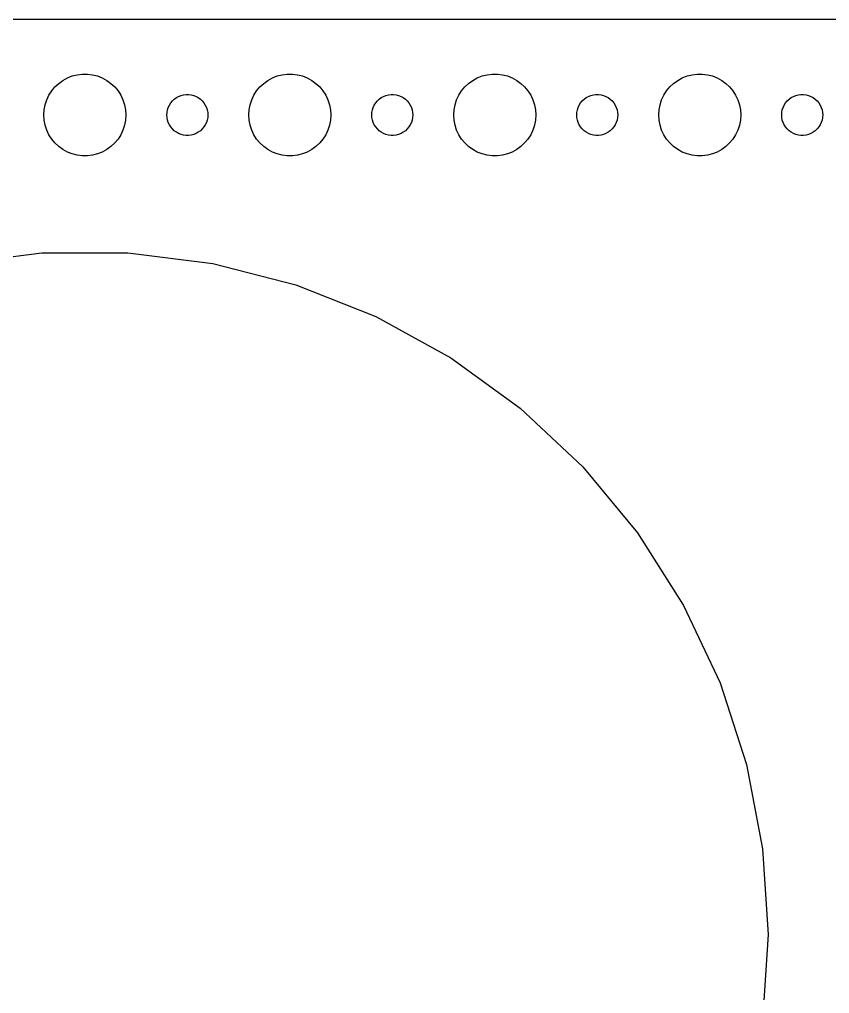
# Model space of a CAD drawing. Header units: metres. Extents: x -172 to 172, y -67 to 67.
# Drawn here: x -109.8 to -50.5, y -4.3 to 67 of the extents above; entities that cross this region are included whole.
import ezdxf

# ---------------------------------------------------------------- set-up
doc = ezdxf.new("R2010")
doc.units = ezdxf.units.M

msp = doc.modelspace()

# ---------------------------------------------------------------- linework, layer by layer
for p, q in [((167.314, 66.9901), (-167.314, 66.9901)), ((-106.277, 62.7145), (-105.927, 62.8532)), ((-105.927, 62.8532), (-105.562, 62.9469)), ((-105.562, 62.9469), (-105.188, 62.9941)), ((-105.188, 62.9941), (-104.812, 62.9941)), ((-104.812, 62.9941), (-104.438, 62.9469)), ((-104.438, 62.9469), (-104.073, 62.8532)), ((-104.073, 62.8532), (-103.723, 62.7145)), ((-91.2773, 62.7145), (-90.927, 62.8532)), ((-90.927, 62.8532), (-90.5621, 62.9469)), ((-90.5621, 62.9469), (-90.1884, 62.9941)), ((-90.1884, 62.9941), (-89.8116, 62.9941)), ((-89.8116, 62.9941), (-89.4379, 62.9469)), ((-89.4379, 62.9469), (-89.073, 62.8532)), ((-89.073, 62.8532), (-88.7227, 62.7145)), ((-76.2773, 62.7145), (-75.927, 62.8532)), ((-75.927, 62.8532), (-75.5621, 62.9469)), ((-75.5621, 62.9469), (-75.1884, 62.9941)), ((-75.1884, 62.9941), (-74.8116, 62.9941)), ((-74.8116, 62.9941), (-74.4379, 62.9469)), ((-74.4379, 62.9469), (-74.073, 62.8532)), ((-74.073, 62.8532), (-73.7227, 62.7145)), ((-61.2773, 62.7145), (-60.927, 62.8532)), ((-60.927, 62.8532), (-60.5621, 62.9469)), ((-60.5621, 62.9469), (-60.1884, 62.9941)), ((-60.1884, 62.9941), (-59.8116, 62.9941)), ((-59.8116, 62.9941), (-59.4379, 62.9469)), ((-59.4379, 62.9469), (-59.0729, 62.8532)), ((-59.0729, 62.8532), (-58.7227, 62.7145)), ((-107.427, 61.7634), (-107.187, 62.0536)), ((-107.187, 62.0536), (-106.912, 62.3115)), ((-106.912, 62.3115), (-106.607, 62.533)), ((-106.607, 62.533), (-106.277, 62.7145)), ((-103.723, 62.7145), (-103.393, 62.533)), ((-103.393, 62.533), (-103.088, 62.3115)), ((-103.088, 62.3115), (-102.813, 62.0536)), ((-102.813, 62.0536), (-102.573, 61.7634)), ((-92.427, 61.7634), (-92.1869, 62.0536)), ((-92.1869, 62.0536), (-91.9123, 62.3115)), ((-91.9123, 62.3115), (-91.6075, 62.533)), ((-91.6075, 62.533), (-91.2773, 62.7145)), ((-88.7227, 62.7145), (-88.3925, 62.533)), ((-88.3925, 62.533), (-88.0877, 62.3115)), ((-88.0877, 62.3115), (-87.8131, 62.0536)), ((-87.8131, 62.0536), (-87.573, 61.7634)), ((-77.427, 61.7634), (-77.1869, 62.0536)), ((-77.1869, 62.0536), (-76.9123, 62.3115)), ((-76.9123, 62.3115), (-76.6075, 62.533)), ((-76.6075, 62.533), (-76.2773, 62.7145)), ((-73.7227, 62.7145), (-73.3925, 62.533)), ((-73.3925, 62.533), (-73.0877, 62.3115)), ((-73.0877, 62.3115), (-72.8131, 62.0536)), ((-72.8131, 62.0536), (-72.573, 61.7634)), ((-62.427, 61.7634), (-62.1869, 62.0536)), ((-62.1869, 62.0536), (-61.9123, 62.3115)), ((-61.9123, 62.3115), (-61.6075, 62.533)), ((-61.6075, 62.533), (-61.2773, 62.7145)), ((-58.7227, 62.7145), (-58.3925, 62.533)), ((-58.3925, 62.533), (-58.0877, 62.3115)), ((-58.0877, 62.3115), (-57.8131, 62.0536)), ((-57.8131, 62.0536), (-57.5729, 61.7634)), ((-107.789, 61.1044), (-107.629, 61.4453)), ((-107.629, 61.4453), (-107.427, 61.7634)), ((-102.573, 61.7634), (-102.371, 61.4453)), ((-102.371, 61.4453), (-102.211, 61.1044)), ((-98.3037, 61.2665), (-98.1387, 61.3572)), ((-98.1387, 61.3572), (-97.9635, 61.4266)), ((-97.9635, 61.4266), (-97.7811, 61.4734)), ((-97.7811, 61.4734), (-97.5942, 61.497)), ((-97.5942, 61.497), (-97.4058, 61.497)), ((-97.4058, 61.497), (-97.2189, 61.4734)), ((-97.2189, 61.4734), (-97.0365, 61.4266)), ((-97.0365, 61.4266), (-96.8613, 61.3572)), ((-96.8613, 61.3572), (-96.6963, 61.2665)), ((-92.7893, 61.1044), (-92.6289, 61.4453)), ((-92.6289, 61.4453), (-92.427, 61.7634)), ((-87.573, 61.7634), (-87.3711, 61.4453)), ((-87.3711, 61.4453), (-87.2107, 61.1044)), ((-83.3037, 61.2665), (-83.1387, 61.3572)), ((-83.1387, 61.3572), (-82.9635, 61.4266)), ((-82.9635, 61.4266), (-82.7811, 61.4734)), ((-82.7811, 61.4734), (-82.5942, 61.497)), ((-82.5942, 61.497), (-82.4058, 61.497)), ((-82.4058, 61.497), (-82.2189, 61.4734)), ((-82.2189, 61.4734), (-82.0365, 61.4266)), ((-82.0365, 61.4266), (-81.8613, 61.3572)), ((-81.8613, 61.3572), (-81.6963, 61.2665)), ((-77.7893, 61.1044), (-77.6289, 61.4453)), ((-77.6289, 61.4453), (-77.427, 61.7634)), ((-72.573, 61.7634), (-72.3711, 61.4453)), ((-72.3711, 61.4453), (-72.2107, 61.1044)), ((-68.3037, 61.2665), (-68.1387, 61.3572)), ((-68.1387, 61.3572), (-67.9635, 61.4266)), ((-67.9635, 61.4266), (-67.7811, 61.4734)), ((-67.7811, 61.4734), (-67.5942, 61.497)), ((-67.5942, 61.497), (-67.4058, 61.497)), ((-67.4058, 61.497), (-67.2189, 61.4734)), ((-67.2189, 61.4734), (-67.0365, 61.4266)), ((-67.0365, 61.4266), (-66.8613, 61.3572)), ((-66.8613, 61.3572), (-66.6963, 61.2665)), ((-62.7893, 61.1044), (-62.6289, 61.4453)), ((-62.6289, 61.4453), (-62.427, 61.7634)), ((-57.5729, 61.7634), (-57.3711, 61.4453)), ((-57.3711, 61.4453), (-57.2107, 61.1044)), ((-53.3037, 61.2665), (-53.1387, 61.3572)), ((-53.1387, 61.3572), (-52.9635, 61.4266)), ((-52.9635, 61.4266), (-52.7811, 61.4734)), ((-52.7811, 61.4734), (-52.5942, 61.497)), ((-52.5942, 61.497), (-52.4058, 61.497)), ((-52.4058, 61.497), (-52.2189, 61.4734)), ((-52.2189, 61.4734), (-52.0365, 61.4266)), ((-52.0365, 61.4266), (-51.8613, 61.3572)), ((-51.8613, 61.3572), (-51.6963, 61.2665)), ((-107.976, 60.376), (-107.906, 60.7461)), ((-107.906, 60.7461), (-107.789, 61.1044)), ((-102.211, 61.1044), (-102.094, 60.7461)), ((-102.094, 60.7461), (-102.024, 60.376)), ((-98.8947, 60.5522), (-98.8145, 60.7226)), ((-98.8145, 60.7226), (-98.7135, 60.8817)), ((-98.7135, 60.8817), (-98.5934, 61.0268)), ((-98.5934, 61.0268), (-98.4561, 61.1558)), ((-98.4561, 61.1558), (-98.3037, 61.2665)), ((-96.6963, 61.2665), (-96.5439, 61.1558)), ((-96.5439, 61.1558), (-96.4065, 61.0268)), ((-96.4065, 61.0268), (-96.2865, 60.8817)), ((-96.2865, 60.8817), (-96.1855, 60.7226)), ((-96.1855, 60.7226), (-96.1053, 60.5522)), ((-92.9763, 60.376), (-92.9057, 60.7461)), ((-92.9057, 60.7461), (-92.7893, 61.1044)), ((-87.2107, 61.1044), (-87.0943, 60.7461)), ((-87.0943, 60.7461), (-87.0237, 60.376)), ((-83.8947, 60.5522), (-83.8145, 60.7226)), ((-83.8145, 60.7226), (-83.7135, 60.8817)), ((-83.7135, 60.8817), (-83.5934, 61.0268)), ((-83.5934, 61.0268), (-83.4561, 61.1558)), ((-83.4561, 61.1558), (-83.3037, 61.2665)), ((-81.6963, 61.2665), (-81.5439, 61.1558)), ((-81.5439, 61.1558), (-81.4065, 61.0268)), ((-81.4065, 61.0268), (-81.2865, 60.8817)), ((-81.2865, 60.8817), (-81.1855, 60.7226)), ((-81.1855, 60.7226), (-81.1053, 60.5522)), ((-77.9763, 60.376), (-77.9057, 60.7461)), ((-77.9057, 60.7461), (-77.7893, 61.1044)), ((-72.2107, 61.1044), (-72.0943, 60.7461)), ((-72.0943, 60.7461), (-72.0237, 60.376)), ((-68.8947, 60.5522), (-68.8145, 60.7226)), ((-68.8145, 60.7226), (-68.7135, 60.8817)), ((-68.7135, 60.8817), (-68.5934, 61.0268)), ((-68.5934, 61.0268), (-68.4561, 61.1558)), ((-68.4561, 61.1558), (-68.3037, 61.2665)), ((-66.6963, 61.2665), (-66.5439, 61.1558)), ((-66.5439, 61.1558), (-66.4065, 61.0268)), ((-66.4065, 61.0268), (-66.2865, 60.8817)), ((-66.2865, 60.8817), (-66.1855, 60.7226)), ((-66.1855, 60.7226), (-66.1053, 60.5522)), ((-62.9763, 60.376), (-62.9057, 60.7461)), ((-62.9057, 60.7461), (-62.7893, 61.1044)), ((-57.2107, 61.1044), (-57.0942, 60.7461)), ((-57.0942, 60.7461), (-57.0237, 60.376)), ((-53.8947, 60.5522), (-53.8145, 60.7226)), ((-53.8145, 60.7226), (-53.7135, 60.8817)), ((-53.7135, 60.8817), (-53.5934, 61.0268)), ((-53.5934, 61.0268), (-53.4561, 61.1558)), ((-53.4561, 61.1558), (-53.3037, 61.2665)), ((-51.6963, 61.2665), (-51.5439, 61.1558)), ((-51.5439, 61.1558), (-51.4065, 61.0268)), ((-51.4065, 61.0268), (-51.2865, 60.8817)), ((-51.2865, 60.8817), (-51.1855, 60.7226)), ((-51.1855, 60.7226), (-51.1053, 60.5522)), ((-108, 60), (-107.976, 60.376)), ((-107.976, 59.624), (-108, 60)), ((-102.024, 60.376), (-102, 60)), ((-102, 60), (-102.024, 59.624)), ((-99, 60), (-98.9882, 60.188)), ((-98.9882, 59.812), (-99, 60)), ((-98.9882, 60.188), (-98.9529, 60.373)), ((-98.9529, 60.373), (-98.8947, 60.5522)), ((-96.1053, 60.5522), (-96.0471, 60.373)), ((-96.0471, 60.373), (-96.0118, 60.188)), ((-96.0118, 60.188), (-96, 60)), ((-96, 60), (-96.0118, 59.812)), ((-93, 60), (-92.9763, 60.376)), ((-92.9763, 59.624), (-93, 60)), ((-87.0237, 60.376), (-87, 60)), ((-87, 60), (-87.0237, 59.624)), ((-84, 60), (-83.9882, 60.188)), ((-83.9882, 59.812), (-84, 60)), ((-83.9882, 60.188), (-83.9529, 60.373)), ((-83.9529, 60.373), (-83.8947, 60.5522)), ((-81.1053, 60.5522), (-81.0471, 60.373)), ((-81.0471, 60.373), (-81.0118, 60.188)), ((-81.0118, 60.188), (-81, 60)), ((-81, 60), (-81.0118, 59.812)), ((-78, 60), (-77.9763, 60.376)), ((-77.9763, 59.624), (-78, 60)), ((-72.0237, 60.376), (-72, 60)), ((-72, 60), (-72.0237, 59.624)), ((-69, 60), (-68.9882, 60.188)), ((-68.9882, 59.812), (-69, 60)), ((-68.9882, 60.188), (-68.9529, 60.373)), ((-68.9529, 60.373), (-68.8947, 60.5522)), ((-66.1053, 60.5522), (-66.0471, 60.373)), ((-66.0471, 60.373), (-66.0118, 60.188)), ((-66.0118, 60.188), (-66, 60)), ((-66, 60), (-66.0118, 59.812)), ((-63, 60), (-62.9763, 60.376)), ((-62.9763, 59.624), (-63, 60)), ((-57.0237, 60.376), (-57, 60)), ((-57, 60), (-57.0237, 59.624)), ((-54, 60), (-53.9882, 60.188)), ((-53.9882, 59.812), (-54, 60)), ((-53.9882, 60.188), (-53.9529, 60.373)), ((-53.9529, 60.373), (-53.8947, 60.5522)), ((-51.1053, 60.5522), (-51.0471, 60.373)), ((-51.0471, 60.373), (-51.0118, 60.188)), ((-51.0118, 60.188), (-51, 60)), ((-51, 60), (-51.0118, 59.812)), ((-107.906, 59.2539), (-107.976, 59.624)), ((-107.789, 58.8956), (-107.906, 59.2539)), ((-102.094, 59.2539), (-102.211, 58.8956)), ((-102.024, 59.624), (-102.094, 59.2539)), ((-98.9529, 59.627), (-98.9882, 59.812)), ((-98.8947, 59.4478), (-98.9529, 59.627)), ((-98.8145, 59.2774), (-98.8947, 59.4478)), ((-98.7135, 59.1183), (-98.8145, 59.2774)), ((-96.1855, 59.2774), (-96.2865, 59.1183)), ((-96.1053, 59.4478), (-96.1855, 59.2774)), ((-96.0471, 59.627), (-96.1053, 59.4478)), ((-96.0118, 59.812), (-96.0471, 59.627)), ((-92.9057, 59.2539), (-92.9763, 59.624)), ((-92.7893, 58.8956), (-92.9057, 59.2539)), ((-87.0943, 59.2539), (-87.2107, 58.8956)), ((-87.0237, 59.624), (-87.0943, 59.2539)), ((-83.9529, 59.627), (-83.9882, 59.812)), ((-83.8947, 59.4478), (-83.9529, 59.627)), ((-83.8145, 59.2774), (-83.8947, 59.4478)), ((-83.7135, 59.1183), (-83.8145, 59.2774)), ((-81.1855, 59.2774), (-81.2865, 59.1183)), ((-81.1053, 59.4478), (-81.1855, 59.2774)), ((-81.0471, 59.627), (-81.1053, 59.4478)), ((-81.0118, 59.812), (-81.0471, 59.627)), ((-77.9057, 59.2539), (-77.9763, 59.624)), ((-77.7893, 58.8956), (-77.9057, 59.2539)), ((-72.0943, 59.2539), (-72.2107, 58.8956)), ((-72.0237, 59.624), (-72.0943, 59.2539)), ((-68.9529, 59.627), (-68.9882, 59.812)), ((-68.8947, 59.4478), (-68.9529, 59.627)), ((-68.8145, 59.2774), (-68.8947, 59.4478)), ((-68.7135, 59.1183), (-68.8145, 59.2774)), ((-66.1855, 59.2774), (-66.2865, 59.1183)), ((-66.1053, 59.4478), (-66.1855, 59.2774)), ((-66.0471, 59.627), (-66.1053, 59.4478)), ((-66.0118, 59.812), (-66.0471, 59.627)), ((-62.9057, 59.2539), (-62.9763, 59.624)), ((-62.7893, 58.8956), (-62.9057, 59.2539)), ((-57.0942, 59.2539), (-57.2107, 58.8956)), ((-57.0237, 59.624), (-57.0942, 59.2539)), ((-53.9529, 59.627), (-53.9882, 59.812)), ((-53.8947, 59.4478), (-53.9529, 59.627)), ((-53.8145, 59.2774), (-53.8947, 59.4478)), ((-53.7135, 59.1183), (-53.8145, 59.2774)), ((-51.1855, 59.2774), (-51.2865, 59.1183)), ((-51.1053, 59.4478), (-51.1855, 59.2774)), ((-51.0471, 59.627), (-51.1053, 59.4478)), ((-51.0118, 59.812), (-51.0471, 59.627)), ((-107.629, 58.5547), (-107.789, 58.8956)), ((-107.427, 58.2366), (-107.629, 58.5547)), ((-102.371, 58.5547), (-102.573, 58.2366)), ((-102.211, 58.8956), (-102.371, 58.5547)), ((-98.5934, 58.9732), (-98.7135, 59.1183)), ((-98.4561, 58.8442), (-98.5934, 58.9732)), ((-98.3037, 58.7335), (-98.4561, 58.8442)), ((-98.1387, 58.6428), (-98.3037, 58.7335)), ((-97.9635, 58.5734), (-98.1387, 58.6428)), ((-97.7811, 58.5266), (-97.9635, 58.5734)), ((-97.5942, 58.503), (-97.7811, 58.5266)), ((-97.4058, 58.503), (-97.5942, 58.503)), ((-97.2189, 58.5266), (-97.4058, 58.503)), ((-97.0365, 58.5734), (-97.2189, 58.5266)), ((-96.8613, 58.6428), (-97.0365, 58.5734)), ((-96.6963, 58.7335), (-96.8613, 58.6428)), ((-96.5439, 58.8442), (-96.6963, 58.7335)), ((-96.4065, 58.9732), (-96.5439, 58.8442)), ((-96.2865, 59.1183), (-96.4065, 58.9732)), ((-92.6289, 58.5547), (-92.7893, 58.8956)), ((-92.427, 58.2366), (-92.6289, 58.5547)), ((-87.3711, 58.5547), (-87.573, 58.2366)), ((-87.2107, 58.8956), (-87.3711, 58.5547)), ((-83.5934, 58.9732), (-83.7135, 59.1183)), ((-83.4561, 58.8442), (-83.5934, 58.9732)), ((-83.3037, 58.7335), (-83.4561, 58.8442)), ((-83.1387, 58.6428), (-83.3037, 58.7335)), ((-82.9635, 58.5734), (-83.1387, 58.6428)), ((-82.7811, 58.5266), (-82.9635, 58.5734)), ((-82.5942, 58.503), (-82.7811, 58.5266)), ((-82.4058, 58.503), (-82.5942, 58.503)), ((-82.2189, 58.5266), (-82.4058, 58.503)), ((-82.0365, 58.5734), (-82.2189, 58.5266)), ((-81.8613, 58.6428), (-82.0365, 58.5734)), ((-81.6963, 58.7335), (-81.8613, 58.6428)), ((-81.5439, 58.8442), (-81.6963, 58.7335)), ((-81.4065, 58.9732), (-81.5439, 58.8442)), ((-81.2865, 59.1183), (-81.4065, 58.9732)), ((-77.6289, 58.5547), (-77.7893, 58.8956)), ((-77.427, 58.2366), (-77.6289, 58.5547)), ((-72.3711, 58.5547), (-72.573, 58.2366)), ((-72.2107, 58.8956), (-72.3711, 58.5547)), ((-68.5934, 58.9732), (-68.7135, 59.1183)), ((-68.4561, 58.8442), (-68.5934, 58.9732)), ((-68.3037, 58.7335), (-68.4561, 58.8442)), ((-68.1387, 58.6428), (-68.3037, 58.7335)), ((-67.9635, 58.5734), (-68.1387, 58.6428)), ((-67.7811, 58.5266), (-67.9635, 58.5734)), ((-67.5942, 58.503), (-67.7811, 58.5266)), ((-67.4058, 58.503), (-67.5942, 58.503)), ((-67.2189, 58.5266), (-67.4058, 58.503)), ((-67.0365, 58.5734), (-67.2189, 58.5266)), ((-66.8613, 58.6428), (-67.0365, 58.5734)), ((-66.6963, 58.7335), (-66.8613, 58.6428)), ((-66.5439, 58.8442), (-66.6963, 58.7335)), ((-66.4065, 58.9732), (-66.5439, 58.8442)), ((-66.2865, 59.1183), (-66.4065, 58.9732)), ((-62.6289, 58.5547), (-62.7893, 58.8956)), ((-62.427, 58.2366), (-62.6289, 58.5547)), ((-57.3711, 58.5547), (-57.5729, 58.2366)), ((-57.2107, 58.8956), (-57.3711, 58.5547)), ((-53.5934, 58.9732), (-53.7135, 59.1183)), ((-53.4561, 58.8442), (-53.5934, 58.9732)), ((-53.3037, 58.7335), (-53.4561, 58.8442)), ((-53.1387, 58.6428), (-53.3037, 58.7335)), ((-52.9635, 58.5734), (-53.1387, 58.6428)), ((-52.7811, 58.5266), (-52.9635, 58.5734)), ((-52.5942, 58.503), (-52.7811, 58.5266)), ((-52.4058, 58.503), (-52.5942, 58.503)), ((-52.2189, 58.5266), (-52.4058, 58.503)), ((-52.0365, 58.5734), (-52.2189, 58.5266)), ((-51.8613, 58.6428), (-52.0365, 58.5734)), ((-51.6963, 58.7335), (-51.8613, 58.6428)), ((-51.5439, 58.8442), (-51.6963, 58.7335)), ((-51.4065, 58.9732), (-51.5439, 58.8442)), ((-51.2865, 59.1183), (-51.4065, 58.9732)), ((-107.187, 57.9464), (-107.427, 58.2366)), ((-106.912, 57.6885), (-107.187, 57.9464)), ((-102.813, 57.9464), (-103.088, 57.6885)), ((-102.573, 58.2366), (-102.813, 57.9464)), ((-92.1869, 57.9464), (-92.427, 58.2366)), ((-91.9123, 57.6885), (-92.1869, 57.9464)), ((-87.8131, 57.9464), (-88.0877, 57.6885)), ((-87.573, 58.2366), (-87.8131, 57.9464)), ((-77.1869, 57.9464), (-77.427, 58.2366)), ((-76.9123, 57.6885), (-77.1869, 57.9464)), ((-72.8131, 57.9464), (-73.0877, 57.6885)), ((-72.573, 58.2366), (-72.8131, 57.9464)), ((-62.1869, 57.9464), (-62.427, 58.2366)), ((-61.9123, 57.6885), (-62.1869, 57.9464)), ((-57.8131, 57.9464), (-58.0877, 57.6885)), ((-57.5729, 58.2366), (-57.8131, 57.9464)), ((-106.607, 57.467), (-106.912, 57.6885)), ((-106.277, 57.2855), (-106.607, 57.467)), ((-105.927, 57.1468), (-106.277, 57.2855)), ((-105.562, 57.0531), (-105.927, 57.1468)), ((-104.073, 57.1468), (-104.438, 57.0531)), ((-103.723, 57.2855), (-104.073, 57.1468)), ((-103.393, 57.467), (-103.723, 57.2855)), ((-103.088, 57.6885), (-103.393, 57.467)), ((-91.6075, 57.467), (-91.9123, 57.6885)), ((-91.2773, 57.2855), (-91.6075, 57.467)), ((-90.927, 57.1468), (-91.2773, 57.2855)), ((-90.5621, 57.0531), (-90.927, 57.1468)), ((-89.073, 57.1468), (-89.4379, 57.0531)), ((-88.7227, 57.2855), (-89.073, 57.1468)), ((-88.3925, 57.467), (-88.7227, 57.2855)), ((-88.0877, 57.6885), (-88.3925, 57.467)), ((-76.6075, 57.467), (-76.9123, 57.6885)), ((-76.2773, 57.2855), (-76.6075, 57.467)), ((-75.927, 57.1468), (-76.2773, 57.2855)), ((-75.5621, 57.0531), (-75.927, 57.1468)), ((-74.073, 57.1468), (-74.4379, 57.0531)), ((-73.7227, 57.2855), (-74.073, 57.1468)), ((-73.3925, 57.467), (-73.7227, 57.2855)), ((-73.0877, 57.6885), (-73.3925, 57.467)), ((-61.6075, 57.467), (-61.9123, 57.6885)), ((-61.2773, 57.2855), (-61.6075, 57.467)), ((-60.927, 57.1468), (-61.2773, 57.2855)), ((-60.5621, 57.0531), (-60.927, 57.1468)), ((-59.0729, 57.1468), (-59.4379, 57.0531)), ((-58.7227, 57.2855), (-59.0729, 57.1468)), ((-58.3925, 57.467), (-58.7227, 57.2855)), ((-58.0877, 57.6885), (-58.3925, 57.467)), ((-105.188, 57.0059), (-105.562, 57.0531)), ((-104.812, 57.0059), (-105.188, 57.0059)), ((-104.438, 57.0531), (-104.812, 57.0059)), ((-90.1884, 57.0059), (-90.5621, 57.0531)), ((-89.8116, 57.0059), (-90.1884, 57.0059)), ((-89.4379, 57.0531), (-89.8116, 57.0059)), ((-75.1884, 57.0059), (-75.5621, 57.0531)), ((-74.8116, 57.0059), (-75.1884, 57.0059)), ((-74.4379, 57.0531), (-74.8116, 57.0059)), ((-60.1884, 57.0059), (-60.5621, 57.0531)), ((-59.8116, 57.0059), (-60.1884, 57.0059)), ((-59.4379, 57.0531), (-59.8116, 57.0059)), ((-114.369, 49.1143), (-108.14, 49.9013)), ((-108.14, 49.9013), (-101.86, 49.9013)), ((-101.86, 49.9013), (-95.6309, 49.1143)), ((-95.6309, 49.1143), (-89.5491, 47.5528)), ((-89.5491, 47.5528), (-83.711, 45.2413)), ((-83.711, 45.2413), (-78.2087, 42.2164)), ((-78.2087, 42.2164), (-73.1288, 38.5257)), ((-73.1288, 38.5257), (-68.5516, 34.2274)), ((-68.5516, 34.2274), (-64.5491, 29.3893)), ((-64.5491, 29.3893), (-61.1847, 24.0877)), ((-61.1847, 24.0877), (-58.5112, 18.4062)), ((-58.5112, 18.4062), (-56.5708, 12.4345)), ((-56.5708, 12.4345), (-55.3943, 6.26665)), ((-55.3943, 6.26665), (-55, 0)), ((-55, 0), (-55.3943, -6.26665))]:
    msp.add_line(p, q)

doc.saveas('drawing.dxf')
